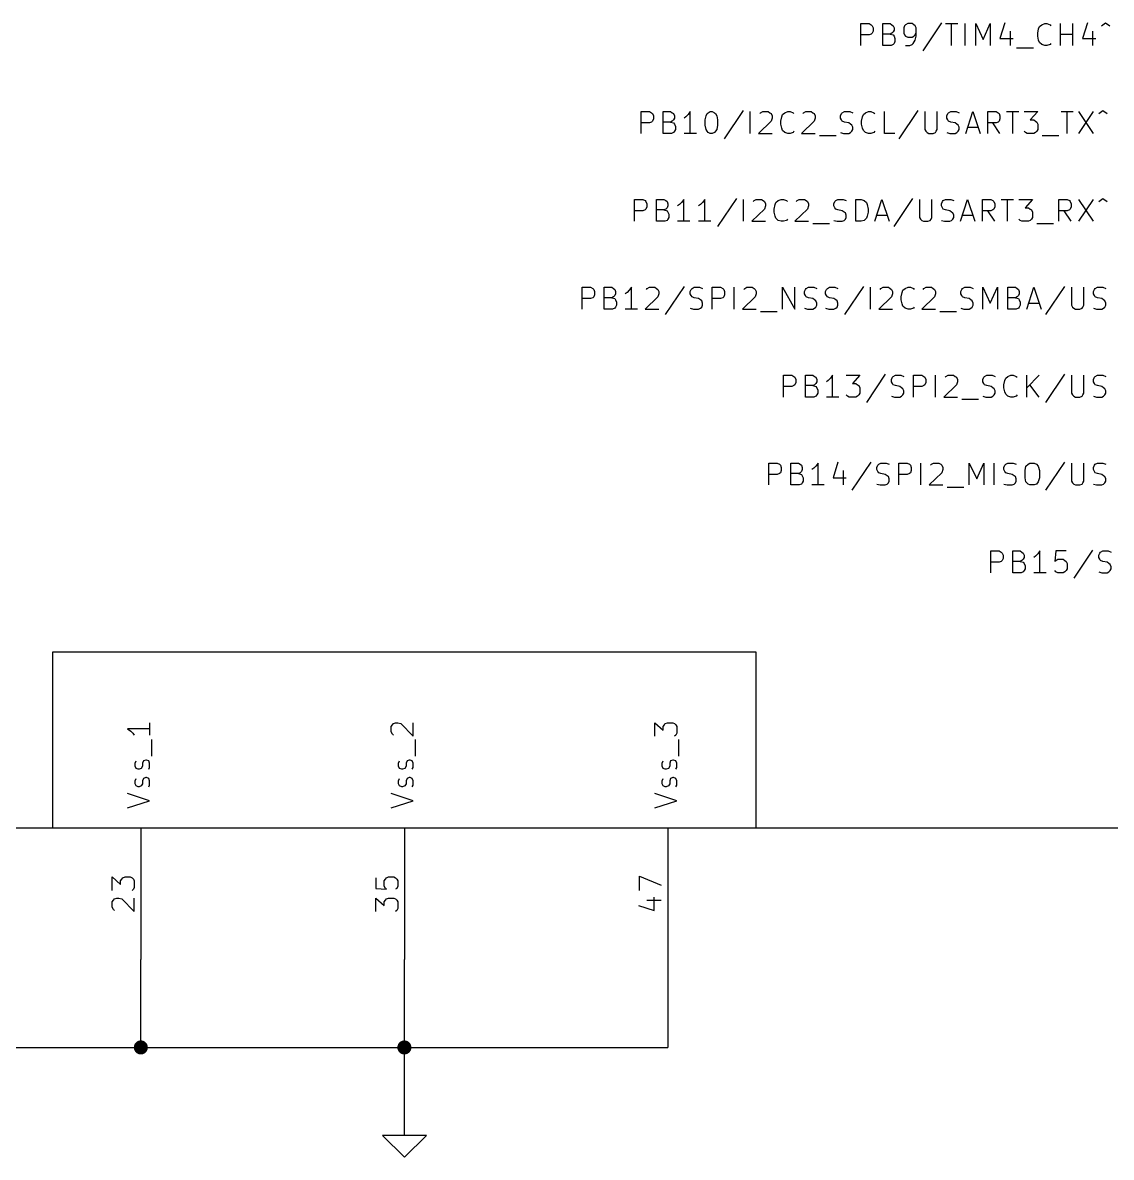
# Model space of a CAD drawing. Extents: x 4000 to 326700, y 4000 to 230000.
# Drawn here: x 105310 to 130095, y 106000 to 131820 of the extents above; entities that cross this region are included whole.
import ezdxf

# ---------------------------------------------------------------- set-up
doc = ezdxf.new("R2010")
doc.units = 0
for name, color, linetype in [('CYAN', 4, 'CONTINUOUS'), ('GREEN', 3, 'CONTINUOUS'), ('RED', 5, 'CONTINUOUS')]:
    doc.layers.add(name, color=color, linetype=linetype)

msp = doc.modelspace()

# ---------------------------------------------------------------- linework, layer by layer
at = {"layer": 'CYAN'}
for p, q in [((124390, 131300), (124390, 131800)), ((124390, 131800), (124580, 131800)), ((124580, 131800), (124630, 131770)), ((124630, 131770), (124650, 131750)), ((124650, 131750), (124670, 131700)), ((124670, 131700), (124670, 131630)), ((124890, 131300), (124890, 131800)), ((124890, 131800), (125060, 131800)), ((125060, 131800), (125100, 131770)), ((125100, 131770), (125130, 131750)), ((125130, 131750), (125150, 131700)), ((125150, 131700), (125150, 131650)), ((125390, 131750), (125370, 131700)), ((125370, 131700), (125370, 131580)), ((125410, 131770), (125390, 131750)), ((125460, 131800), (125410, 131770)), ((125560, 131800), (125460, 131800)), ((125600, 131770), (125560, 131800)), ((125630, 131750), (125600, 131770)), ((125650, 131700), (125630, 131750)), ((125650, 131510), (125650, 131700)), ((126230, 131820), (125800, 131180)), ((126320, 131800), (126600, 131800)), ((126460, 131300), (126460, 131800)), ((126770, 131300), (126770, 131800)), ((127010, 131300), (127010, 131800)), ((127010, 131800), (127180, 131440)), ((127180, 131440), (127340, 131800)), ((127340, 131800), (127340, 131300)), ((127670, 131820), (127560, 131460)), ((128440, 131680), (128460, 131730)), ((128460, 131730), (128510, 131770)), ((128510, 131770), (128580, 131800)), ((128580, 131800), (128630, 131800)), ((128630, 131800), (128700, 131770)), ((128700, 131770), (128720, 131750)), ((128940, 131300), (128940, 131800)), ((129220, 131300), (129220, 131800)), ((129550, 131820), (129440, 131460)), ((129870, 131750), (129960, 131820)), ((129960, 131820), (130060, 131750)), ((124580, 131540), (124390, 131540)), ((124630, 131560), (124580, 131540)), ((124650, 131580), (124630, 131560)), ((124670, 131630), (124650, 131580)), ((125060, 131560), (124890, 131560)), ((125100, 131580), (125060, 131560)), ((125060, 131560), (125130, 131540)), ((125130, 131610), (125100, 131580)), ((125150, 131650), (125130, 131610)), ((125130, 131540), (125150, 131510)), ((125150, 131510), (125170, 131460)), ((125170, 131460), (125170, 131390)), ((125370, 131580), (125390, 131540)), ((125390, 131540), (125410, 131510)), ((125410, 131510), (125460, 131490)), ((125460, 131490), (125560, 131490)), ((125560, 131490), (125600, 131510)), ((125600, 131510), (125630, 131540)), ((125630, 131540), (125650, 131580)), ((125630, 131420), (125650, 131510)), ((127560, 131460), (127860, 131460)), ((127790, 131630), (127790, 131300)), ((128420, 131580), (128440, 131680)), ((128420, 131510), (128420, 131580)), ((128440, 131420), (128420, 131510)), ((128940, 131560), (129220, 131560)), ((129440, 131460), (129740, 131460)), ((129670, 131630), (129670, 131300)), ((125080, 131300), (124890, 131300)), ((125130, 131320), (125080, 131300)), ((125150, 131350), (125130, 131320)), ((125170, 131390), (125150, 131350)), ((125410, 131300), (125510, 131300)), ((125510, 131300), (125560, 131320)), ((125560, 131320), (125580, 131350)), ((125580, 131350), (125630, 131420)), ((127940, 131250), (128320, 131250)), ((128460, 131370), (128440, 131420)), ((128510, 131320), (128460, 131370)), ((128580, 131300), (128510, 131320)), ((128630, 131300), (128580, 131300)), ((128700, 131320), (128630, 131300)), ((128720, 131350), (128700, 131320)), ((119390, 129300), (119390, 129800)), ((119390, 129800), (119580, 129800)), ((119580, 129800), (119630, 129770)), ((119630, 129770), (119650, 129750)), ((119650, 129750), (119670, 129700)), ((119670, 129630), (119650, 129580)), ((119670, 129700), (119670, 129630)), ((119890, 129300), (119890, 129800)), ((119890, 129800), (120060, 129800)), ((120060, 129800), (120100, 129770)), ((120100, 129770), (120130, 129750)), ((120130, 129750), (120150, 129700)), ((120150, 129650), (120130, 129610)), ((120150, 129700), (120150, 129650)), ((120410, 129680), (120370, 129650)), ((120460, 129730), (120410, 129680)), ((120510, 129800), (120460, 129730)), ((120510, 129300), (120510, 129800)), ((120850, 129610), (120870, 129700)), ((120870, 129700), (120890, 129750)), ((120890, 129750), (120920, 129770)), ((120920, 129770), (120960, 129800)), ((120960, 129800), (121010, 129800)), ((121010, 129800), (121060, 129770)), ((121060, 129770), (121080, 129750)), ((121080, 129750), (121110, 129700)), ((121110, 129700), (121130, 129610)), ((121710, 129820), (121280, 129180)), ((121870, 129300), (121870, 129800)), ((122090, 129750), (122110, 129770)), ((122110, 129770), (122160, 129800)), ((122160, 129800), (122280, 129800)), ((122280, 129800), (122320, 129770)), ((122320, 129770), (122350, 129750)), ((122350, 129750), (122370, 129700)), ((122370, 129650), (122350, 129580)), ((122370, 129700), (122370, 129650)), ((122570, 129580), (122590, 129680)), ((122590, 129680), (122610, 129730)), ((122610, 129730), (122660, 129770)), ((122660, 129770), (122730, 129800)), ((122730, 129800), (122780, 129800)), ((122780, 129800), (122850, 129770)), ((122850, 129770), (122870, 129750)), ((123070, 129750), (123090, 129770)), ((123090, 129770), (123140, 129800)), ((123140, 129800), (123260, 129800)), ((123260, 129800), (123300, 129770)), ((123300, 129770), (123330, 129750)), ((123330, 129750), (123350, 129700)), ((123350, 129650), (123330, 129580)), ((123350, 129700), (123350, 129650)), ((123930, 129700), (123950, 129750)), ((123930, 129650), (123930, 129700)), ((123950, 129610), (123930, 129650)), ((123950, 129750), (123970, 129770)), ((123970, 129770), (124020, 129800)), ((124020, 129800), (124140, 129800)), ((124140, 129800), (124210, 129770)), ((124410, 129580), (124430, 129680)), ((124430, 129680), (124450, 129730)), ((124450, 129730), (124500, 129770)), ((124500, 129770), (124570, 129800)), ((124570, 129800), (124620, 129800)), ((124620, 129800), (124690, 129770)), ((124690, 129770), (124710, 129750)), ((124930, 129300), (124930, 129800)), ((125690, 129820), (125260, 129180)), ((125850, 129800), (125850, 129390)), ((126130, 129390), (126130, 129800)), ((126350, 129700), (126370, 129750)), ((126350, 129650), (126350, 129700)), ((126370, 129610), (126350, 129650)), ((126370, 129750), (126390, 129770)), ((126390, 129770), (126440, 129800)), ((126440, 129800), (126560, 129800)), ((126560, 129800), (126630, 129770)), ((126780, 129300), (126940, 129800)), ((126940, 129800), (127110, 129300)), ((127280, 129300), (127280, 129800)), ((127280, 129800), (127470, 129800)), ((127470, 129800), (127520, 129770)), ((127520, 129770), (127540, 129750)), ((127540, 129750), (127560, 129700)), ((127560, 129630), (127540, 129580)), ((127560, 129700), (127560, 129630)), ((127710, 129800), (127990, 129800)), ((127850, 129300), (127850, 129800)), ((128110, 129800), (128420, 129800)), ((128420, 129800), (128250, 129610)), ((128950, 129800), (129230, 129800)), ((129090, 129300), (129090, 129800)), ((129350, 129800), (129680, 129300)), ((129680, 129800), (129350, 129300)), ((129810, 129750), (129900, 129820)), ((129900, 129820), (130000, 129750)), ((119580, 129540), (119390, 129540)), ((119630, 129560), (119580, 129540)), ((119650, 129580), (119630, 129560)), ((120060, 129560), (119890, 129560)), ((120100, 129580), (120060, 129560)), ((120060, 129560), (120130, 129540)), ((120130, 129610), (120100, 129580)), ((120130, 129540), (120150, 129510)), ((120150, 129510), (120170, 129460)), ((120170, 129390), (120150, 129350)), ((120170, 129460), (120170, 129390)), ((120850, 129490), (120850, 129610)), ((120870, 129390), (120850, 129490)), ((120890, 129350), (120870, 129390)), ((121110, 129390), (121080, 129350)), ((121130, 129490), (121110, 129390)), ((121130, 129610), (121130, 129490)), ((122350, 129580), (122060, 129300)), ((122570, 129510), (122570, 129580)), ((122590, 129420), (122570, 129510)), ((122610, 129370), (122590, 129420)), ((122660, 129320), (122610, 129370)), ((123330, 129580), (123040, 129300)), ((123970, 129580), (123950, 129610)), ((124020, 129560), (123970, 129580)), ((124120, 129540), (124020, 129560)), ((124160, 129510), (124120, 129540)), ((124190, 129490), (124160, 129510)), ((124210, 129440), (124190, 129490)), ((124190, 129350), (124210, 129390)), ((124210, 129390), (124210, 129440)), ((124410, 129510), (124410, 129580)), ((124430, 129420), (124410, 129510)), ((124450, 129370), (124430, 129420)), ((124500, 129320), (124450, 129370)), ((125850, 129390), (125870, 129350)), ((126110, 129350), (126130, 129390)), ((126390, 129580), (126370, 129610)), ((126440, 129560), (126390, 129580)), ((126540, 129540), (126440, 129560)), ((126580, 129510), (126540, 129540)), ((126610, 129490), (126580, 129510)), ((126630, 129440), (126610, 129490)), ((126610, 129350), (126630, 129390)), ((126630, 129390), (126630, 129440)), ((126830, 129440), (127060, 129440)), ((127470, 129540), (127280, 129540)), ((127560, 129300), (127400, 129540)), ((127520, 129560), (127470, 129540)), ((127540, 129580), (127520, 129560)), ((128250, 129610), (128330, 129610)), ((128330, 129610), (128370, 129580)), ((128370, 129580), (128400, 129560)), ((128400, 129560), (128420, 129510)), ((128420, 129390), (128400, 129350)), ((128420, 129510), (128420, 129390)), ((120080, 129300), (119890, 129300)), ((120130, 129320), (120080, 129300)), ((120150, 129350), (120130, 129320)), ((120650, 129300), (120370, 129300)), ((120920, 129320), (120890, 129350)), ((120960, 129300), (120920, 129320)), ((121010, 129300), (120960, 129300)), ((121060, 129320), (121010, 129300)), ((121080, 129350), (121060, 129320)), ((122060, 129300), (122370, 129300)), ((122730, 129300), (122660, 129320)), ((122780, 129300), (122730, 129300)), ((122850, 129320), (122780, 129300)), ((122870, 129350), (122850, 129320)), ((123040, 129300), (123350, 129300)), ((123450, 129250), (123830, 129250)), ((123930, 129320), (124000, 129300)), ((124000, 129300), (124120, 129300)), ((124120, 129300), (124160, 129320)), ((124160, 129320), (124190, 129350)), ((124570, 129300), (124500, 129320)), ((124620, 129300), (124570, 129300)), ((124690, 129320), (124620, 129300)), ((124710, 129350), (124690, 129320)), ((125170, 129300), (124930, 129300)), ((125870, 129350), (125900, 129320)), ((125900, 129320), (125940, 129300)), ((125940, 129300), (126040, 129300)), ((126040, 129300), (126090, 129320)), ((126090, 129320), (126110, 129350)), ((126350, 129320), (126420, 129300)), ((126420, 129300), (126540, 129300)), ((126540, 129300), (126580, 129320)), ((126580, 129320), (126610, 129350)), ((128140, 129320), (128110, 129350)), ((128180, 129300), (128140, 129320)), ((128330, 129300), (128180, 129300)), ((128370, 129320), (128330, 129300)), ((128400, 129350), (128370, 129320)), ((128520, 129250), (128900, 129250)), ((121560, 127820), (121130, 127180)), ((125570, 127820), (125140, 127180)), ((129810, 127750), (129900, 127820)), ((129900, 127820), (130000, 127750)), ((119240, 127300), (119240, 127800)), ((119240, 127800), (119430, 127800)), ((119430, 127800), (119480, 127770)), ((119480, 127560), (119430, 127540)), ((119480, 127770), (119500, 127750)), ((119500, 127580), (119480, 127560)), ((119500, 127750), (119520, 127700)), ((119520, 127630), (119500, 127580)), ((119520, 127700), (119520, 127630)), ((119740, 127300), (119740, 127800)), ((119740, 127800), (119910, 127800)), ((119910, 127560), (119740, 127560)), ((119910, 127800), (119950, 127770)), ((119950, 127580), (119910, 127560)), ((119910, 127560), (119980, 127540)), ((119950, 127770), (119980, 127750)), ((119980, 127610), (119950, 127580)), ((119980, 127750), (120000, 127700)), ((120000, 127650), (119980, 127610)), ((120000, 127700), (120000, 127650)), ((120260, 127680), (120220, 127650)), ((120310, 127730), (120260, 127680)), ((120360, 127800), (120310, 127730)), ((120360, 127300), (120360, 127800)), ((120740, 127680), (120700, 127650)), ((120790, 127730), (120740, 127680)), ((120840, 127800), (120790, 127730)), ((120840, 127300), (120840, 127800)), ((121720, 127300), (121720, 127800)), ((122200, 127580), (121910, 127300)), ((121940, 127750), (121960, 127770)), ((121960, 127770), (122010, 127800)), ((122010, 127800), (122130, 127800)), ((122130, 127800), (122170, 127770)), ((122170, 127770), (122200, 127750)), ((122200, 127750), (122220, 127700)), ((122220, 127650), (122200, 127580)), ((122220, 127700), (122220, 127650)), ((122420, 127580), (122440, 127680)), ((122420, 127510), (122420, 127580)), ((122440, 127680), (122460, 127730)), ((122460, 127730), (122510, 127770)), ((122510, 127770), (122580, 127800)), ((122580, 127800), (122630, 127800)), ((122630, 127800), (122700, 127770)), ((122700, 127770), (122720, 127750)), ((123180, 127580), (122890, 127300)), ((122920, 127750), (122940, 127770)), ((122940, 127770), (122990, 127800)), ((122990, 127800), (123110, 127800)), ((123110, 127800), (123150, 127770)), ((123150, 127770), (123180, 127750)), ((123180, 127750), (123200, 127700)), ((123200, 127650), (123180, 127580)), ((123200, 127700), (123200, 127650)), ((123780, 127700), (123800, 127750)), ((123780, 127650), (123780, 127700)), ((123800, 127610), (123780, 127650)), ((123800, 127750), (123820, 127770)), ((123820, 127580), (123800, 127610)), ((123820, 127770), (123870, 127800)), ((123870, 127560), (123820, 127580)), ((123870, 127800), (123990, 127800)), ((123970, 127540), (123870, 127560)), ((123990, 127800), (124060, 127770)), ((124280, 127300), (124280, 127800)), ((124280, 127800), (124400, 127800)), ((124400, 127800), (124470, 127770)), ((124470, 127770), (124520, 127730)), ((124520, 127730), (124540, 127680)), ((124540, 127680), (124560, 127580)), ((124560, 127580), (124560, 127510)), ((124710, 127300), (124870, 127800)), ((124870, 127800), (125040, 127300)), ((125730, 127800), (125730, 127390)), ((126010, 127390), (126010, 127800)), ((126230, 127700), (126250, 127750)), ((126230, 127650), (126230, 127700)), ((126250, 127610), (126230, 127650)), ((126250, 127750), (126270, 127770)), ((126270, 127580), (126250, 127610)), ((126270, 127770), (126320, 127800)), ((126320, 127560), (126270, 127580)), ((126320, 127800), (126440, 127800)), ((126420, 127540), (126320, 127560)), ((126440, 127800), (126510, 127770)), ((126660, 127300), (126820, 127800)), ((126820, 127800), (126990, 127300)), ((127160, 127300), (127160, 127800)), ((127160, 127800), (127350, 127800)), ((127350, 127800), (127400, 127770)), ((127400, 127560), (127350, 127540)), ((127400, 127770), (127420, 127750)), ((127420, 127580), (127400, 127560)), ((127420, 127750), (127440, 127700)), ((127440, 127630), (127420, 127580)), ((127440, 127700), (127440, 127630)), ((127590, 127800), (127870, 127800)), ((127730, 127300), (127730, 127800)), ((127990, 127800), (128300, 127800)), ((128300, 127800), (128130, 127610)), ((128130, 127610), (128210, 127610)), ((128210, 127610), (128250, 127580)), ((128250, 127580), (128280, 127560)), ((128280, 127560), (128300, 127510)), ((128900, 127300), (128900, 127800)), ((128900, 127800), (129090, 127800)), ((129090, 127800), (129140, 127770)), ((129140, 127560), (129090, 127540)), ((129140, 127770), (129160, 127750)), ((129160, 127580), (129140, 127560)), ((129160, 127750), (129180, 127700)), ((129180, 127630), (129160, 127580)), ((129180, 127700), (129180, 127630)), ((129350, 127800), (129680, 127300)), ((129680, 127800), (129350, 127300)), ((119430, 127540), (119240, 127540)), ((119930, 127300), (119740, 127300)), ((119980, 127320), (119930, 127300)), ((119980, 127540), (120000, 127510)), ((120000, 127350), (119980, 127320)), ((120000, 127510), (120020, 127460)), ((120020, 127390), (120000, 127350)), ((120020, 127460), (120020, 127390)), ((120500, 127300), (120220, 127300)), ((120980, 127300), (120700, 127300)), ((121910, 127300), (122220, 127300)), ((122440, 127420), (122420, 127510)), ((122460, 127370), (122440, 127420)), ((122510, 127320), (122460, 127370)), ((122580, 127300), (122510, 127320)), ((122630, 127300), (122580, 127300)), ((122700, 127320), (122630, 127300)), ((122720, 127350), (122700, 127320)), ((122890, 127300), (123200, 127300)), ((123780, 127320), (123850, 127300)), ((123850, 127300), (123970, 127300)), ((124010, 127510), (123970, 127540)), ((123970, 127300), (124010, 127320)), ((124040, 127490), (124010, 127510)), ((124010, 127320), (124040, 127350)), ((124060, 127440), (124040, 127490)), ((124040, 127350), (124060, 127390)), ((124060, 127390), (124060, 127440)), ((124400, 127300), (124280, 127300)), ((124470, 127320), (124400, 127300)), ((124520, 127370), (124470, 127320)), ((124540, 127420), (124520, 127370)), ((124560, 127510), (124540, 127420)), ((124760, 127440), (124990, 127440)), ((125730, 127390), (125750, 127350)), ((125750, 127350), (125780, 127320)), ((125780, 127320), (125820, 127300)), ((125820, 127300), (125920, 127300)), ((125920, 127300), (125970, 127320)), ((125970, 127320), (125990, 127350)), ((125990, 127350), (126010, 127390)), ((126230, 127320), (126300, 127300)), ((126300, 127300), (126420, 127300)), ((126460, 127510), (126420, 127540)), ((126420, 127300), (126460, 127320)), ((126490, 127490), (126460, 127510)), ((126460, 127320), (126490, 127350)), ((126510, 127440), (126490, 127490)), ((126490, 127350), (126510, 127390)), ((126510, 127390), (126510, 127440)), ((126710, 127440), (126940, 127440)), ((127350, 127540), (127160, 127540)), ((127440, 127300), (127280, 127540)), ((128020, 127320), (127990, 127350)), ((128060, 127300), (128020, 127320)), ((128210, 127300), (128060, 127300)), ((128250, 127320), (128210, 127300)), ((128280, 127350), (128250, 127320)), ((128300, 127390), (128280, 127350)), ((128300, 127510), (128300, 127390)), ((129090, 127540), (128900, 127540)), ((129180, 127300), (129020, 127540)), ((123300, 127250), (123680, 127250)), ((128400, 127250), (128780, 127250)), ((118050, 125300), (118050, 125800)), ((118050, 125800), (118240, 125800)), ((118240, 125800), (118290, 125770)), ((118290, 125770), (118310, 125750)), ((118310, 125750), (118330, 125700)), ((118550, 125300), (118550, 125800)), ((118550, 125800), (118720, 125800)), ((118720, 125800), (118760, 125770)), ((118760, 125770), (118790, 125750)), ((118790, 125750), (118810, 125700)), ((119170, 125800), (119120, 125730)), ((119170, 125300), (119170, 125800)), ((119510, 125750), (119530, 125770)), ((119530, 125770), (119580, 125800)), ((119580, 125800), (119700, 125800)), ((119700, 125800), (119740, 125770)), ((119740, 125770), (119770, 125750)), ((119770, 125750), (119790, 125700)), ((120370, 125820), (119940, 125180)), ((120510, 125700), (120530, 125750)), ((120530, 125750), (120550, 125770)), ((120550, 125770), (120600, 125800)), ((120600, 125800), (120720, 125800)), ((120720, 125800), (120790, 125770)), ((121010, 125300), (121010, 125800)), ((121010, 125800), (121200, 125800)), ((121200, 125800), (121250, 125770)), ((121250, 125770), (121270, 125750)), ((121270, 125750), (121290, 125700)), ((121510, 125300), (121510, 125800)), ((121730, 125750), (121750, 125770)), ((121750, 125770), (121800, 125800)), ((121800, 125800), (121920, 125800)), ((121920, 125800), (121960, 125770)), ((121960, 125770), (121990, 125750)), ((121990, 125750), (122010, 125700)), ((122610, 125300), (122610, 125800)), ((122610, 125800), (122890, 125300)), ((122890, 125300), (122890, 125800)), ((123110, 125700), (123130, 125750)), ((123130, 125750), (123150, 125770)), ((123150, 125770), (123200, 125800)), ((123200, 125800), (123320, 125800)), ((123320, 125800), (123390, 125770)), ((123590, 125700), (123610, 125750)), ((123610, 125750), (123630, 125770)), ((123630, 125770), (123680, 125800)), ((123680, 125800), (123800, 125800)), ((123800, 125800), (123870, 125770)), ((124450, 125820), (124020, 125180)), ((124610, 125300), (124610, 125800)), ((124830, 125750), (124850, 125770)), ((124850, 125770), (124900, 125800)), ((124900, 125800), (125020, 125800)), ((125020, 125800), (125060, 125770)), ((125060, 125770), (125090, 125750)), ((125090, 125750), (125110, 125700)), ((125350, 125730), (125400, 125770)), ((125400, 125770), (125470, 125800)), ((125470, 125800), (125520, 125800)), ((125520, 125800), (125590, 125770)), ((125590, 125770), (125610, 125750)), ((125810, 125750), (125830, 125770)), ((125830, 125770), (125880, 125800)), ((125880, 125800), (126000, 125800)), ((126000, 125800), (126040, 125770)), ((126040, 125770), (126070, 125750)), ((126070, 125750), (126090, 125700)), ((126670, 125700), (126690, 125750)), ((126690, 125750), (126710, 125770)), ((126710, 125770), (126760, 125800)), ((126760, 125800), (126880, 125800)), ((126880, 125800), (126950, 125770)), ((127170, 125300), (127170, 125800)), ((127170, 125800), (127340, 125440)), ((127340, 125440), (127500, 125800)), ((127500, 125800), (127500, 125300)), ((127740, 125300), (127740, 125800)), ((127740, 125800), (127910, 125800)), ((127910, 125800), (127950, 125770)), ((127950, 125770), (127980, 125750)), ((127980, 125750), (128000, 125700)), ((128170, 125300), (128330, 125800)), ((128330, 125800), (128500, 125300)), ((129030, 125820), (128600, 125180)), ((129190, 125800), (129190, 125390)), ((129470, 125390), (129470, 125800)), ((129690, 125700), (129710, 125750)), ((129710, 125750), (129730, 125770)), ((129730, 125770), (129780, 125800)), ((129780, 125800), (129900, 125800)), ((129900, 125800), (129970, 125770)), ((118240, 125540), (118050, 125540)), ((118290, 125560), (118240, 125540)), ((118310, 125580), (118290, 125560)), ((118330, 125630), (118310, 125580)), ((118330, 125700), (118330, 125630)), ((118720, 125560), (118550, 125560)), ((118760, 125580), (118720, 125560)), ((118720, 125560), (118790, 125540)), ((118790, 125610), (118760, 125580)), ((118810, 125650), (118790, 125610)), ((118790, 125540), (118810, 125510)), ((118810, 125700), (118810, 125650)), ((118810, 125510), (118830, 125460)), ((119070, 125680), (119030, 125650)), ((119120, 125730), (119070, 125680)), ((119770, 125580), (119480, 125300)), ((119790, 125650), (119770, 125580)), ((119790, 125700), (119790, 125650)), ((120510, 125650), (120510, 125700)), ((120530, 125610), (120510, 125650)), ((120550, 125580), (120530, 125610)), ((120600, 125560), (120550, 125580)), ((120700, 125540), (120600, 125560)), ((120740, 125510), (120700, 125540)), ((120770, 125490), (120740, 125510)), ((120790, 125440), (120770, 125490)), ((121200, 125540), (121010, 125540)), ((121250, 125560), (121200, 125540)), ((121270, 125580), (121250, 125560)), ((121290, 125630), (121270, 125580)), ((121290, 125700), (121290, 125630)), ((121990, 125580), (121700, 125300)), ((122010, 125650), (121990, 125580)), ((122010, 125700), (122010, 125650)), ((123110, 125650), (123110, 125700)), ((123130, 125610), (123110, 125650)), ((123150, 125580), (123130, 125610)), ((123200, 125560), (123150, 125580)), ((123300, 125540), (123200, 125560)), ((123340, 125510), (123300, 125540)), ((123370, 125490), (123340, 125510)), ((123390, 125440), (123370, 125490)), ((123590, 125650), (123590, 125700)), ((123610, 125610), (123590, 125650)), ((123630, 125580), (123610, 125610)), ((123680, 125560), (123630, 125580)), ((123780, 125540), (123680, 125560)), ((123820, 125510), (123780, 125540)), ((123850, 125490), (123820, 125510)), ((123870, 125440), (123850, 125490)), ((125090, 125580), (124800, 125300)), ((125110, 125650), (125090, 125580)), ((125110, 125700), (125110, 125650)), ((125310, 125580), (125330, 125680)), ((125310, 125510), (125310, 125580)), ((125330, 125420), (125310, 125510)), ((125330, 125680), (125350, 125730)), ((126070, 125580), (125780, 125300)), ((126090, 125650), (126070, 125580)), ((126090, 125700), (126090, 125650)), ((126670, 125650), (126670, 125700)), ((126690, 125610), (126670, 125650)), ((126710, 125580), (126690, 125610)), ((126760, 125560), (126710, 125580)), ((126860, 125540), (126760, 125560)), ((126900, 125510), (126860, 125540)), ((126930, 125490), (126900, 125510)), ((126950, 125440), (126930, 125490)), ((127910, 125560), (127740, 125560)), ((127950, 125580), (127910, 125560)), ((127910, 125560), (127980, 125540)), ((127980, 125610), (127950, 125580)), ((128000, 125650), (127980, 125610)), ((127980, 125540), (128000, 125510)), ((128000, 125700), (128000, 125650)), ((128000, 125510), (128020, 125460)), ((129690, 125650), (129690, 125700)), ((129710, 125610), (129690, 125650)), ((129730, 125580), (129710, 125610)), ((129780, 125560), (129730, 125580)), ((129880, 125540), (129780, 125560)), ((129920, 125510), (129880, 125540)), ((129950, 125490), (129920, 125510)), ((129970, 125440), (129950, 125490)), ((118740, 125300), (118550, 125300)), ((118790, 125320), (118740, 125300)), ((118810, 125350), (118790, 125320)), ((118830, 125390), (118810, 125350)), ((118830, 125460), (118830, 125390)), ((119310, 125300), (119030, 125300)), ((119480, 125300), (119790, 125300)), ((120510, 125320), (120580, 125300)), ((120580, 125300), (120700, 125300)), ((120700, 125300), (120740, 125320)), ((120740, 125320), (120770, 125350)), ((120770, 125350), (120790, 125390)), ((120790, 125390), (120790, 125440)), ((121700, 125300), (122010, 125300)), ((122110, 125250), (122490, 125250)), ((123110, 125320), (123180, 125300)), ((123180, 125300), (123300, 125300)), ((123300, 125300), (123340, 125320)), ((123340, 125320), (123370, 125350)), ((123370, 125350), (123390, 125390)), ((123390, 125390), (123390, 125440)), ((123590, 125320), (123660, 125300)), ((123660, 125300), (123780, 125300)), ((123780, 125300), (123820, 125320)), ((123820, 125320), (123850, 125350)), ((123850, 125350), (123870, 125390)), ((123870, 125390), (123870, 125440)), ((124800, 125300), (125110, 125300)), ((125350, 125370), (125330, 125420)), ((125400, 125320), (125350, 125370)), ((125470, 125300), (125400, 125320)), ((125520, 125300), (125470, 125300)), ((125590, 125320), (125520, 125300)), ((125610, 125350), (125590, 125320)), ((125780, 125300), (126090, 125300)), ((126190, 125250), (126570, 125250)), ((126670, 125320), (126740, 125300)), ((126740, 125300), (126860, 125300)), ((126860, 125300), (126900, 125320)), ((126900, 125320), (126930, 125350)), ((126930, 125350), (126950, 125390)), ((126950, 125390), (126950, 125440)), ((127930, 125300), (127740, 125300)), ((127980, 125320), (127930, 125300)), ((128000, 125350), (127980, 125320)), ((128020, 125390), (128000, 125350)), ((128020, 125460), (128020, 125390)), ((128220, 125440), (128450, 125440)), ((129190, 125390), (129210, 125350)), ((129210, 125350), (129240, 125320)), ((129240, 125320), (129280, 125300)), ((129280, 125300), (129380, 125300)), ((129380, 125300), (129430, 125320)), ((129430, 125320), (129450, 125350)), ((129450, 125350), (129470, 125390)), ((129690, 125320), (129760, 125300)), ((129760, 125300), (129880, 125300)), ((129880, 125300), (129920, 125320)), ((129920, 125320), (129950, 125350)), ((129950, 125350), (129970, 125390)), ((129970, 125390), (129970, 125440)), ((122630, 123300), (122630, 123800)), ((122630, 123800), (122820, 123800)), ((122820, 123800), (122870, 123770)), ((122870, 123770), (122890, 123750)), ((122890, 123750), (122910, 123700)), ((122910, 123700), (122910, 123630)), ((123130, 123300), (123130, 123800)), ((123130, 123800), (123300, 123800)), ((123300, 123800), (123340, 123770)), ((123340, 123770), (123370, 123750)), ((123370, 123750), (123390, 123700)), ((123390, 123700), (123390, 123650)), ((123650, 123680), (123610, 123650)), ((123700, 123730), (123650, 123680)), ((123750, 123800), (123700, 123730)), ((123750, 123300), (123750, 123800)), ((124060, 123800), (124370, 123800)), ((124370, 123800), (124200, 123610)), ((124950, 123820), (124520, 123180)), ((125090, 123700), (125110, 123750)), ((125090, 123650), (125090, 123700)), ((125110, 123750), (125130, 123770)), ((125130, 123770), (125180, 123800)), ((125180, 123800), (125300, 123800)), ((125300, 123800), (125370, 123770)), ((125590, 123300), (125590, 123800)), ((125590, 123800), (125780, 123800)), ((125780, 123800), (125830, 123770)), ((125830, 123770), (125850, 123750)), ((125850, 123750), (125870, 123700)), ((125870, 123700), (125870, 123630)), ((126090, 123300), (126090, 123800)), ((126310, 123750), (126330, 123770)), ((126330, 123770), (126380, 123800)), ((126380, 123800), (126500, 123800)), ((126500, 123800), (126540, 123770)), ((126540, 123770), (126570, 123750)), ((126570, 123750), (126590, 123700)), ((126590, 123700), (126590, 123650)), ((127170, 123700), (127190, 123750)), ((127170, 123650), (127170, 123700)), ((127190, 123750), (127210, 123770)), ((127210, 123770), (127260, 123800)), ((127260, 123800), (127380, 123800)), ((127380, 123800), (127450, 123770)), ((127650, 123580), (127670, 123680)), ((127670, 123680), (127690, 123730)), ((127690, 123730), (127740, 123770)), ((127740, 123770), (127810, 123800)), ((127810, 123800), (127860, 123800)), ((127860, 123800), (127930, 123770)), ((127930, 123770), (127950, 123750)), ((128170, 123300), (128170, 123800)), ((128450, 123800), (128170, 123510)), ((129030, 123820), (128600, 123180)), ((129190, 123800), (129190, 123390)), ((129470, 123390), (129470, 123800)), ((129690, 123700), (129710, 123750)), ((129690, 123650), (129690, 123700)), ((129710, 123750), (129730, 123770)), ((129730, 123770), (129780, 123800)), ((129780, 123800), (129900, 123800)), ((129900, 123800), (129970, 123770)), ((122820, 123540), (122630, 123540)), ((122870, 123560), (122820, 123540)), ((122890, 123580), (122870, 123560)), ((122910, 123630), (122890, 123580)), ((123300, 123560), (123130, 123560)), ((123340, 123580), (123300, 123560)), ((123300, 123560), (123370, 123540)), ((123370, 123610), (123340, 123580)), ((123390, 123650), (123370, 123610)), ((123370, 123540), (123390, 123510)), ((123390, 123510), (123410, 123460)), ((123410, 123460), (123410, 123390)), ((124200, 123610), (124280, 123610)), ((124280, 123610), (124320, 123580)), ((124320, 123580), (124350, 123560)), ((124350, 123560), (124370, 123510)), ((124370, 123510), (124370, 123390)), ((125110, 123610), (125090, 123650)), ((125130, 123580), (125110, 123610)), ((125180, 123560), (125130, 123580)), ((125280, 123540), (125180, 123560)), ((125320, 123510), (125280, 123540)), ((125350, 123490), (125320, 123510)), ((125370, 123440), (125350, 123490)), ((125370, 123390), (125370, 123440)), ((125780, 123540), (125590, 123540)), ((125830, 123560), (125780, 123540)), ((125850, 123580), (125830, 123560)), ((125870, 123630), (125850, 123580)), ((126570, 123580), (126280, 123300)), ((126590, 123650), (126570, 123580)), ((127190, 123610), (127170, 123650)), ((127210, 123580), (127190, 123610)), ((127260, 123560), (127210, 123580)), ((127360, 123540), (127260, 123560)), ((127400, 123510), (127360, 123540)), ((127430, 123490), (127400, 123510)), ((127450, 123440), (127430, 123490)), ((127450, 123390), (127450, 123440)), ((127650, 123510), (127650, 123580)), ((127670, 123420), (127650, 123510)), ((127690, 123370), (127670, 123420)), ((128450, 123300), (128240, 123580)), ((129710, 123610), (129690, 123650)), ((129730, 123580), (129710, 123610)), ((129780, 123560), (129730, 123580)), ((129880, 123540), (129780, 123560)), ((129920, 123510), (129880, 123540)), ((129950, 123490), (129920, 123510)), ((129970, 123440), (129950, 123490)), ((129970, 123390), (129970, 123440)), ((123320, 123300), (123130, 123300)), ((123370, 123320), (123320, 123300)), ((123390, 123350), (123370, 123320)), ((123410, 123390), (123390, 123350)), ((123890, 123300), (123610, 123300)), ((124090, 123320), (124060, 123350)), ((124130, 123300), (124090, 123320)), ((124280, 123300), (124130, 123300)), ((124320, 123320), (124280, 123300)), ((124350, 123350), (124320, 123320)), ((124370, 123390), (124350, 123350)), ((125090, 123320), (125160, 123300)), ((125160, 123300), (125280, 123300)), ((125280, 123300), (125320, 123320)), ((125320, 123320), (125350, 123350)), ((125350, 123350), (125370, 123390)), ((126280, 123300), (126590, 123300)), ((126690, 123250), (127070, 123250)), ((127170, 123320), (127240, 123300)), ((127240, 123300), (127360, 123300)), ((127360, 123300), (127400, 123320)), ((127400, 123320), (127430, 123350)), ((127430, 123350), (127450, 123390)), ((127740, 123320), (127690, 123370)), ((127810, 123300), (127740, 123320)), ((127860, 123300), (127810, 123300)), ((127930, 123320), (127860, 123300)), ((127950, 123350), (127930, 123320)), ((129190, 123390), (129210, 123350)), ((129210, 123350), (129240, 123320)), ((129240, 123320), (129280, 123300)), ((129280, 123300), (129380, 123300)), ((129380, 123300), (129430, 123320)), ((129430, 123320), (129450, 123350)), ((129450, 123350), (129470, 123390)), ((129690, 123320), (129760, 123300)), ((129760, 123300), (129880, 123300)), ((129880, 123300), (129920, 123320)), ((129920, 123320), (129950, 123350)), ((129950, 123350), (129970, 123390)), ((122300, 121300), (122300, 121800)), ((122300, 121800), (122490, 121800)), ((122490, 121800), (122540, 121770)), ((122540, 121770), (122560, 121750)), ((122560, 121750), (122580, 121700)), ((122580, 121630), (122560, 121580)), ((122580, 121700), (122580, 121630)), ((122800, 121300), (122800, 121800)), ((122800, 121800), (122970, 121800)), ((122970, 121800), (123010, 121770)), ((123010, 121770), (123040, 121750)), ((123040, 121750), (123060, 121700)), ((123060, 121650), (123040, 121610)), ((123060, 121700), (123060, 121650)), ((123320, 121680), (123280, 121650)), ((123370, 121730), (123320, 121680)), ((123420, 121800), (123370, 121730)), ((123420, 121300), (123420, 121800)), ((123870, 121820), (123760, 121460)), ((123990, 121630), (123990, 121300)), ((124620, 121820), (124190, 121180)), ((124760, 121700), (124780, 121750)), ((124760, 121650), (124760, 121700)), ((124780, 121610), (124760, 121650)), ((124780, 121750), (124800, 121770)), ((124800, 121770), (124850, 121800)), ((124850, 121800), (124970, 121800)), ((124970, 121800), (125040, 121770)), ((125260, 121300), (125260, 121800)), ((125260, 121800), (125450, 121800)), ((125450, 121800), (125500, 121770)), ((125500, 121770), (125520, 121750)), ((125520, 121750), (125540, 121700)), ((125540, 121630), (125520, 121580)), ((125540, 121700), (125540, 121630)), ((125760, 121300), (125760, 121800)), ((125980, 121750), (126000, 121770)), ((126000, 121770), (126050, 121800)), ((126050, 121800), (126170, 121800)), ((126170, 121800), (126210, 121770)), ((126210, 121770), (126240, 121750)), ((126240, 121750), (126260, 121700)), ((126260, 121650), (126240, 121580)), ((126260, 121700), (126260, 121650)), ((126860, 121300), (126860, 121800)), ((126860, 121800), (127030, 121440)), ((127030, 121440), (127190, 121800)), ((127190, 121800), (127190, 121300)), ((127430, 121300), (127430, 121800)), ((127650, 121700), (127670, 121750)), ((127650, 121650), (127650, 121700)), ((127670, 121610), (127650, 121650)), ((127670, 121750), (127690, 121770)), ((127690, 121770), (127740, 121800)), ((127740, 121800), (127860, 121800)), ((127860, 121800), (127930, 121770)), ((128130, 121630), (128150, 121730)), ((128130, 121460), (128130, 121630)), ((128150, 121730), (128200, 121770)), ((128200, 121770), (128240, 121800)), ((128240, 121800), (128340, 121800)), ((128340, 121800), (128390, 121770)), ((128390, 121770), (128430, 121730)), ((128430, 121730), (128460, 121630)), ((128460, 121630), (128460, 121460)), ((129030, 121820), (128600, 121180)), ((129190, 121800), (129190, 121390)), ((129470, 121390), (129470, 121800)), ((129690, 121700), (129710, 121750)), ((129690, 121650), (129690, 121700)), ((129710, 121610), (129690, 121650)), ((129710, 121750), (129730, 121770)), ((129730, 121770), (129780, 121800)), ((129780, 121800), (129900, 121800)), ((129900, 121800), (129970, 121770)), ((122490, 121540), (122300, 121540)), ((122540, 121560), (122490, 121540)), ((122560, 121580), (122540, 121560)), ((122970, 121560), (122800, 121560)), ((123010, 121580), (122970, 121560)), ((122970, 121560), (123040, 121540)), ((123040, 121610), (123010, 121580)), ((123040, 121540), (123060, 121510)), ((123060, 121510), (123080, 121460)), ((123080, 121390), (123060, 121350)), ((123080, 121460), (123080, 121390)), ((123760, 121460), (124060, 121460)), ((124800, 121580), (124780, 121610)), ((124850, 121560), (124800, 121580)), ((124950, 121540), (124850, 121560)), ((124990, 121510), (124950, 121540)), ((125020, 121490), (124990, 121510)), ((125040, 121440), (125020, 121490)), ((125020, 121350), (125040, 121390)), ((125040, 121390), (125040, 121440)), ((125450, 121540), (125260, 121540)), ((125500, 121560), (125450, 121540)), ((125520, 121580), (125500, 121560)), ((126240, 121580), (125950, 121300)), ((127690, 121580), (127670, 121610)), ((127740, 121560), (127690, 121580)), ((127840, 121540), (127740, 121560)), ((127880, 121510), (127840, 121540)), ((127910, 121490), (127880, 121510)), ((127930, 121440), (127910, 121490)), ((127910, 121350), (127930, 121390)), ((127930, 121390), (127930, 121440)), ((128150, 121370), (128130, 121460)), ((128200, 121320), (128150, 121370)), ((128430, 121370), (128390, 121320)), ((128460, 121460), (128430, 121370)), ((129190, 121390), (129210, 121350)), ((129450, 121350), (129470, 121390)), ((129730, 121580), (129710, 121610)), ((129780, 121560), (129730, 121580)), ((129880, 121540), (129780, 121560)), ((129920, 121510), (129880, 121540)), ((129950, 121490), (129920, 121510)), ((129970, 121440), (129950, 121490)), ((129950, 121350), (129970, 121390)), ((129970, 121390), (129970, 121440)), ((122990, 121300), (122800, 121300)), ((123040, 121320), (122990, 121300)), ((123060, 121350), (123040, 121320)), ((123560, 121300), (123280, 121300)), ((124760, 121320), (124830, 121300)), ((124830, 121300), (124950, 121300)), ((124950, 121300), (124990, 121320)), ((124990, 121320), (125020, 121350)), ((125950, 121300), (126260, 121300)), ((126360, 121250), (126740, 121250)), ((127650, 121320), (127720, 121300)), ((127720, 121300), (127840, 121300)), ((127840, 121300), (127880, 121320)), ((127880, 121320), (127910, 121350)), ((128240, 121300), (128200, 121320)), ((128340, 121300), (128240, 121300)), ((128390, 121320), (128340, 121300)), ((129210, 121350), (129240, 121320)), ((129240, 121320), (129280, 121300)), ((129280, 121300), (129380, 121300)), ((129380, 121300), (129430, 121320)), ((129430, 121320), (129450, 121350)), ((129690, 121320), (129760, 121300)), ((129760, 121300), (129880, 121300)), ((129880, 121300), (129920, 121320)), ((129920, 121320), (129950, 121350)), ((129670, 119820), (129240, 119180)), ((127350, 119300), (127350, 119800)), ((127350, 119800), (127540, 119800)), ((127540, 119800), (127590, 119770)), ((127590, 119560), (127540, 119540)), ((127590, 119770), (127610, 119750)), ((127610, 119580), (127590, 119560)), ((127610, 119750), (127630, 119700)), ((127630, 119630), (127610, 119580)), ((127630, 119700), (127630, 119630)), ((127850, 119300), (127850, 119800)), ((127850, 119800), (128020, 119800)), ((128020, 119560), (127850, 119560)), ((128020, 119800), (128060, 119770)), ((128060, 119580), (128020, 119560)), ((128020, 119560), (128090, 119540)), ((128060, 119770), (128090, 119750)), ((128090, 119610), (128060, 119580)), ((128090, 119750), (128110, 119700)), ((128110, 119650), (128090, 119610)), ((128110, 119700), (128110, 119650)), ((128370, 119680), (128330, 119650)), ((128420, 119730), (128370, 119680)), ((128470, 119800), (128420, 119730)), ((128470, 119300), (128470, 119800)), ((128830, 119800), (128810, 119560)), ((128810, 119560), (128830, 119580)), ((129070, 119800), (128830, 119800)), ((128830, 119580), (128880, 119610)), ((128880, 119610), (129000, 119610)), ((129000, 119610), (129040, 119580)), ((129040, 119580), (129070, 119560)), ((129070, 119560), (129090, 119510)), ((129810, 119700), (129830, 119750)), ((129810, 119650), (129810, 119700)), ((129830, 119610), (129810, 119650)), ((129830, 119750), (129850, 119770)), ((129850, 119580), (129830, 119610)), ((129850, 119770), (129900, 119800)), ((129900, 119560), (129850, 119580)), ((129900, 119800), (130020, 119800)), ((130000, 119540), (129900, 119560)), ((130020, 119800), (130090, 119770)), ((127540, 119540), (127350, 119540)), ((128040, 119300), (127850, 119300)), ((128090, 119320), (128040, 119300)), ((128090, 119540), (128110, 119510)), ((128110, 119350), (128090, 119320)), ((128110, 119510), (128130, 119460)), ((128130, 119390), (128110, 119350)), ((128130, 119460), (128130, 119390)), ((128610, 119300), (128330, 119300)), ((128830, 119320), (128810, 119350)), ((128880, 119300), (128830, 119320)), ((129000, 119300), (128880, 119300)), ((129040, 119320), (129000, 119300)), ((129070, 119350), (129040, 119320)), ((129090, 119390), (129070, 119350)), ((129090, 119510), (129090, 119390)), ((129810, 119320), (129880, 119300)), ((129880, 119300), (130000, 119300)), ((130040, 119510), (130000, 119540)), ((130000, 119300), (130040, 119320)), ((130070, 119490), (130040, 119510)), ((130040, 119320), (130070, 119350)), ((130090, 119440), (130070, 119490)), ((130070, 119350), (130090, 119390)), ((130090, 119390), (130090, 119440)), ((108200, 115750), (107700, 115750)), ((107700, 115750), (107770, 115700)), ((107770, 115700), (107820, 115650)), ((108200, 115890), (108200, 115610)), ((113700, 115800), (113730, 115840)), ((113700, 115680), (113700, 115800)), ((113730, 115630), (113700, 115680)), ((113730, 115840), (113750, 115870)), ((113750, 115870), (113800, 115890)), ((113800, 115890), (113850, 115890)), ((113850, 115890), (113920, 115870)), ((113920, 115870), (114200, 115580)), ((114200, 115580), (114200, 115890)), ((119700, 115580), (119700, 115890)), ((119700, 115890), (119890, 115720)), ((119890, 115800), (119920, 115840)), ((119890, 115720), (119890, 115800)), ((119920, 115840), (119940, 115870)), ((119940, 115870), (119990, 115890)), ((119990, 115890), (120110, 115890)), ((120110, 115890), (120150, 115870)), ((120150, 115870), (120180, 115840)), ((120180, 115840), (120200, 115800)), ((120200, 115800), (120200, 115650)), ((107820, 115650), (107850, 115610)), ((108250, 115130), (108250, 115510)), ((113750, 115610), (113730, 115630)), ((114250, 115130), (114250, 115510)), ((120180, 115610), (120150, 115580)), ((120200, 115650), (120180, 115610)), ((120250, 115130), (120250, 115510)), ((107870, 114970), (107890, 115020)), ((107870, 114900), (107870, 114970)), ((107890, 114850), (107870, 114900)), ((108040, 114900), (108010, 114850)), ((108060, 115020), (108040, 114970)), ((108040, 114970), (108040, 114900)), ((108110, 115040), (108060, 115020)), ((108130, 115040), (108110, 115040)), ((108180, 115020), (108130, 115040)), ((108200, 114970), (108180, 115020)), ((108200, 114870), (108200, 114970)), ((113870, 114970), (113890, 115020)), ((113870, 114900), (113870, 114970)), ((113890, 114850), (113870, 114900)), ((114040, 114900), (114010, 114850)), ((114060, 115020), (114040, 114970)), ((114040, 114970), (114040, 114900)), ((114110, 115040), (114060, 115020)), ((114130, 115040), (114110, 115040)), ((114180, 115020), (114130, 115040)), ((114200, 114970), (114180, 115020)), ((114200, 114870), (114200, 114970)), ((119870, 114970), (119890, 115020)), ((119870, 114900), (119870, 114970)), ((119890, 114850), (119870, 114900)), ((120040, 114900), (120010, 114850)), ((120060, 115020), (120040, 114970)), ((120040, 114970), (120040, 114900)), ((120110, 115040), (120060, 115020)), ((120130, 115040), (120110, 115040)), ((120180, 115020), (120130, 115040)), ((120200, 114970), (120180, 115020)), ((120200, 114870), (120200, 114970)), ((107940, 114830), (107890, 114850)), ((107960, 114830), (107940, 114830)), ((108010, 114850), (107960, 114830)), ((108180, 114830), (108200, 114870)), ((113940, 114830), (113890, 114850)), ((113960, 114830), (113940, 114830)), ((114010, 114850), (113960, 114830)), ((114180, 114830), (114200, 114870)), ((119940, 114830), (119890, 114850)), ((119960, 114830), (119940, 114830)), ((120010, 114850), (119960, 114830)), ((120180, 114830), (120200, 114870)), ((107870, 114570), (107890, 114620)), ((107870, 114500), (107870, 114570)), ((107890, 114450), (107870, 114500)), ((107940, 114430), (107890, 114450)), ((107960, 114430), (107940, 114430)), ((108010, 114450), (107960, 114430)), ((108040, 114500), (108010, 114450)), ((108060, 114620), (108040, 114570)), ((108040, 114570), (108040, 114500)), ((108110, 114640), (108060, 114620)), ((108130, 114640), (108110, 114640)), ((108180, 114620), (108130, 114640)), ((108200, 114570), (108180, 114620)), ((108180, 114430), (108200, 114470)), ((108200, 114470), (108200, 114570)), ((113870, 114570), (113890, 114620)), ((113870, 114500), (113870, 114570)), ((113890, 114450), (113870, 114500)), ((113940, 114430), (113890, 114450)), ((113960, 114430), (113940, 114430)), ((114010, 114450), (113960, 114430)), ((114040, 114500), (114010, 114450)), ((114060, 114620), (114040, 114570)), ((114040, 114570), (114040, 114500)), ((114110, 114640), (114060, 114620)), ((114130, 114640), (114110, 114640)), ((114180, 114620), (114130, 114640)), ((114200, 114570), (114180, 114620)), ((114180, 114430), (114200, 114470)), ((114200, 114470), (114200, 114570)), ((119870, 114570), (119890, 114620)), ((119870, 114500), (119870, 114570)), ((119890, 114450), (119870, 114500)), ((119940, 114430), (119890, 114450)), ((119960, 114430), (119940, 114430)), ((120010, 114450), (119960, 114430)), ((120040, 114500), (120010, 114450)), ((120060, 114620), (120040, 114570)), ((120040, 114570), (120040, 114500)), ((120110, 114640), (120060, 114620)), ((120130, 114640), (120110, 114640)), ((120180, 114620), (120130, 114640)), ((120200, 114570), (120180, 114620)), ((120180, 114430), (120200, 114470)), ((120200, 114470), (120200, 114570)), ((108200, 114110), (107700, 114280)), ((114200, 114110), (113700, 114280)), ((120200, 114110), (119700, 114280)), ((107700, 113950), (108200, 114110)), ((113700, 113950), (114200, 114110)), ((119700, 113950), (120200, 114110))]:
    msp.add_line(p, q, dxfattribs=at)
at = {"layer": 'GREEN'}
for p, q in [((108000, 108500), (108000, 110500)), ((114000, 106500), (114000, 110500)), ((120000, 110500), (120000, 108500)), ((96000, 108500), (120000, 108500))]:
    msp.add_line(p, q, dxfattribs=at)
at = {"layer": 'GREEN', "const_width": 160}
for points in [[(107920, 108500, 1), (108080, 108500, 1)], [(113920, 108500, 1), (114080, 108500, 1)]]:
    msp.add_lwpolyline(points, format="xyb", close=True, dxfattribs=at)
at = {"layer": 'RED'}
for p, q in [((106000, 113500), (106000, 117500)), ((106000, 117500), (122000, 117500)), ((122000, 117500), (122000, 113500)), ((94000, 113500), (134000, 113500)), ((108000, 113500), (108000, 110500)), ((114000, 113500), (114000, 110500)), ((120000, 113500), (120000, 110500)), ((107350, 112070), (107350, 112380)), ((107350, 112380), (107540, 112210)), ((107540, 112290), (107570, 112330)), ((107570, 112330), (107590, 112360)), ((107590, 112360), (107640, 112380)), ((107640, 112380), (107760, 112380)), ((107760, 112380), (107800, 112360)), ((107800, 112360), (107830, 112330)), ((107830, 112330), (107850, 112290)), ((113350, 112360), (113350, 112120)), ((113540, 112290), (113570, 112330)), ((113570, 112330), (113590, 112360)), ((113590, 112360), (113640, 112380)), ((113640, 112380), (113760, 112380)), ((113760, 112380), (113800, 112360)), ((113800, 112360), (113830, 112330)), ((113830, 112330), (113850, 112290)), ((119350, 112070), (119350, 112400)), ((119350, 112400), (119850, 112190)), ((107540, 112210), (107540, 112290)), ((107830, 112100), (107800, 112070)), ((107850, 112140), (107830, 112100)), ((107850, 112290), (107850, 112140)), ((113350, 112120), (113590, 112100)), ((113540, 112170), (113540, 112290)), ((113570, 112120), (113540, 112170)), ((113590, 112100), (113570, 112120)), ((113830, 112120), (113800, 112100)), ((113850, 112170), (113830, 112120)), ((113850, 112290), (113850, 112170)), ((107350, 111810), (107380, 111850)), ((107350, 111690), (107350, 111810)), ((107380, 111850), (107400, 111880)), ((107400, 111880), (107450, 111900)), ((107450, 111900), (107500, 111900)), ((107500, 111900), (107570, 111880)), ((107570, 111880), (107850, 111590)), ((107850, 111590), (107850, 111900)), ((113350, 111590), (113350, 111900)), ((113350, 111900), (113540, 111730)), ((113540, 111810), (113570, 111850)), ((113540, 111730), (113540, 111810)), ((113570, 111850), (113590, 111880)), ((113590, 111880), (113640, 111900)), ((113640, 111900), (113760, 111900)), ((113760, 111900), (113800, 111880)), ((113800, 111880), (113830, 111850)), ((113830, 111850), (113850, 111810)), ((113850, 111810), (113850, 111660)), ((119520, 111850), (119850, 111850)), ((119690, 111620), (119690, 111920)), ((107380, 111640), (107350, 111690)), ((107400, 111620), (107380, 111640)), ((113830, 111620), (113800, 111590)), ((113850, 111660), (113830, 111620)), ((119330, 111730), (119690, 111620)), ((113500, 106500), (114000, 106000)), ((114500, 106500), (113500, 106500)), ((114000, 106000), (114500, 106500))]:
    msp.add_line(p, q, dxfattribs=at)

doc.saveas('drawing.dxf')
